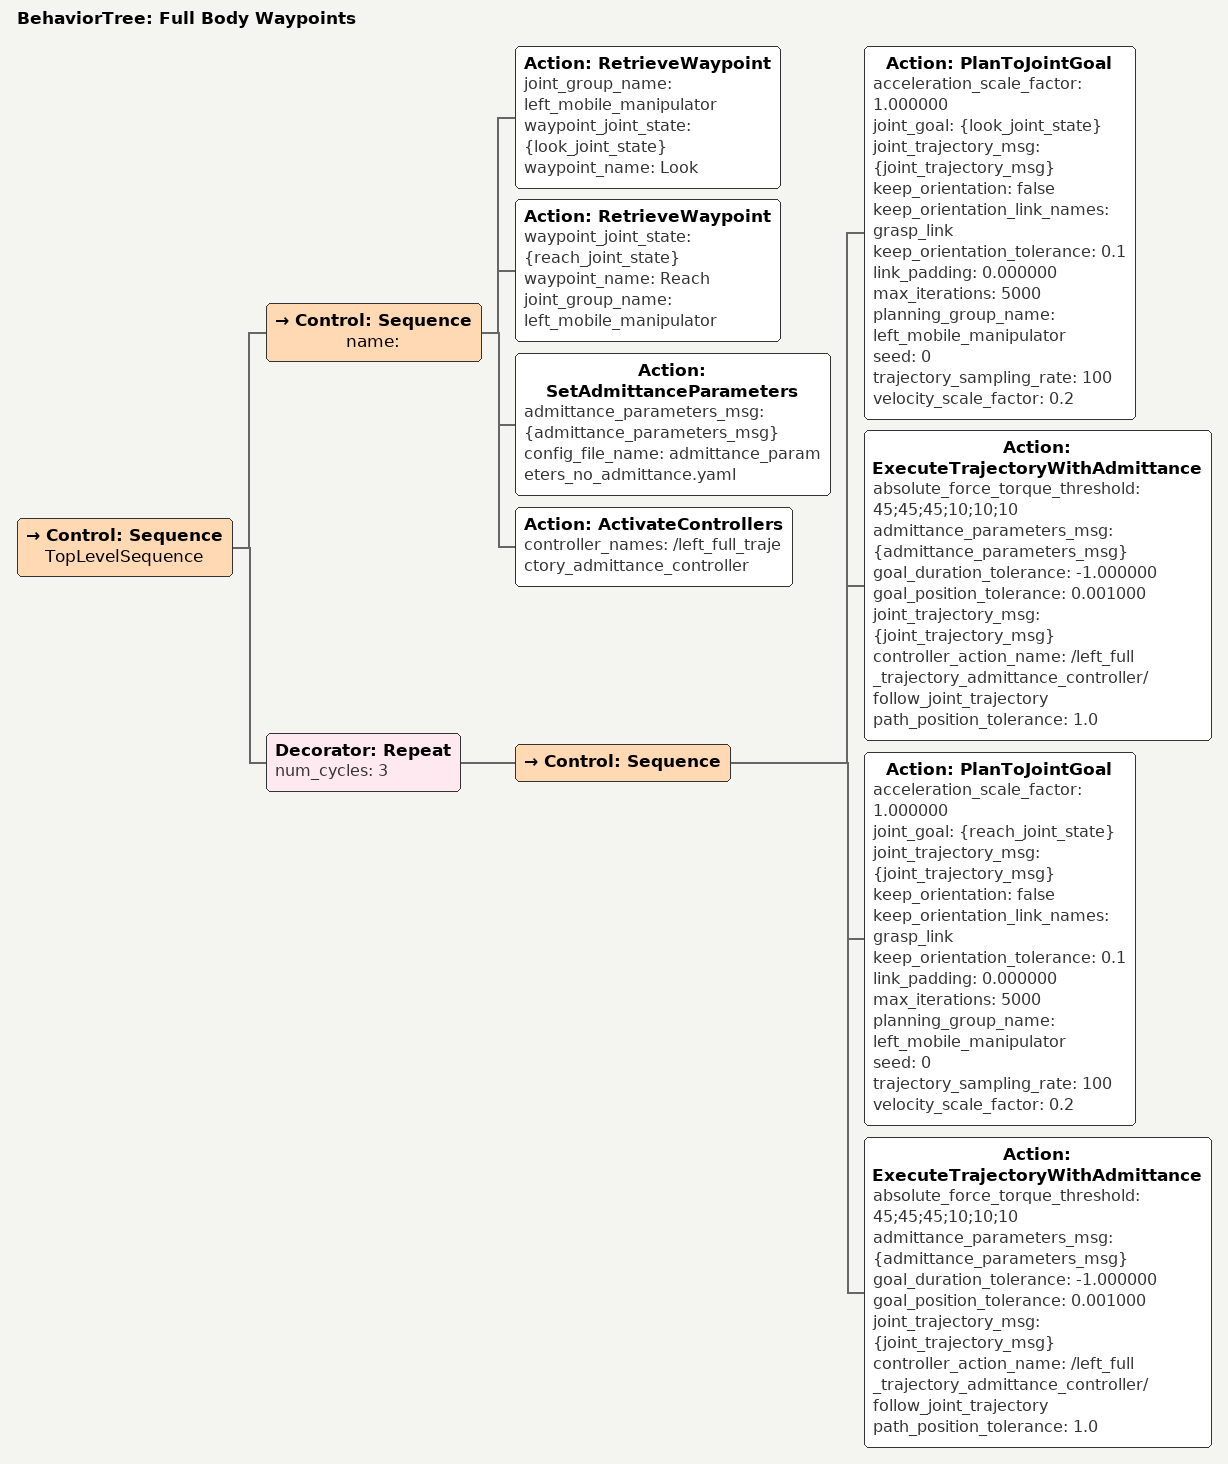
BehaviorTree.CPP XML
<?xml version="1.0" encoding="UTF-8" ?>
<root BTCPP_format="4" main_tree_to_execute="Full Body Waypoints">
  <BehaviorTree ID="Full Body Waypoints" _description="">
    <Control ID="Sequence" name="TopLevelSequence">
      <Control ID="Sequence" name="">
        <Action
          ID="RetrieveWaypoint"
          joint_group_name="left_mobile_manipulator"
          waypoint_joint_state="{look_joint_state}"
          waypoint_name="Look"
        />
        <Action
          ID="RetrieveWaypoint"
          waypoint_joint_state="{reach_joint_state}"
          waypoint_name="Reach"
          joint_group_name="left_mobile_manipulator"
        />
        <Action
          ID="SetAdmittanceParameters"
          admittance_parameters_msg="{admittance_parameters_msg}"
          config_file_name="admittance_parameters_no_admittance.yaml"
        />
        <Action
          ID="ActivateControllers"
          controller_names="/left_full_trajectory_admittance_controller"
        />
      </Control>
      <Decorator ID="Repeat" num_cycles="3">
        <Control ID="Sequence">
          <Action
            ID="PlanToJointGoal"
            acceleration_scale_factor="1.000000"
            joint_goal="{look_joint_state}"
            joint_trajectory_msg="{joint_trajectory_msg}"
            keep_orientation="false"
            keep_orientation_link_names="grasp_link"
            keep_orientation_tolerance="0.1"
            link_padding="0.000000"
            max_iterations="5000"
            planning_group_name="left_mobile_manipulator"
            seed="0"
            trajectory_sampling_rate="100"
            velocity_scale_factor="0.2"
          />
          <Action
            ID="ExecuteTrajectoryWithAdmittance"
            absolute_force_torque_threshold="45;45;45;10;10;10"
            admittance_parameters_msg="{admittance_parameters_msg}"
            goal_duration_tolerance="-1.000000"
            goal_position_tolerance="0.001000"
            joint_trajectory_msg="{joint_trajectory_msg}"
            controller_action_name="/left_full_trajectory_admittance_controller/follow_joint_trajectory"
            path_position_tolerance="1.0"
          />
          <Action
            ID="PlanToJointGoal"
            acceleration_scale_factor="1.000000"
            joint_goal="{reach_joint_state}"
            joint_trajectory_msg="{joint_trajectory_msg}"
            keep_orientation="false"
            keep_orientation_link_names="grasp_link"
            keep_orientation_tolerance="0.1"
            link_padding="0.000000"
            max_iterations="5000"
            planning_group_name="left_mobile_manipulator"
            seed="0"
            trajectory_sampling_rate="100"
            velocity_scale_factor="0.2"
          />
          <Action
            ID="ExecuteTrajectoryWithAdmittance"
            absolute_force_torque_threshold="45;45;45;10;10;10"
            admittance_parameters_msg="{admittance_parameters_msg}"
            goal_duration_tolerance="-1.000000"
            goal_position_tolerance="0.001000"
            joint_trajectory_msg="{joint_trajectory_msg}"
            controller_action_name="/left_full_trajectory_admittance_controller/follow_joint_trajectory"
            path_position_tolerance="1.0"
          />
        </Control>
      </Decorator>
    </Control>
  </BehaviorTree>
</root>
